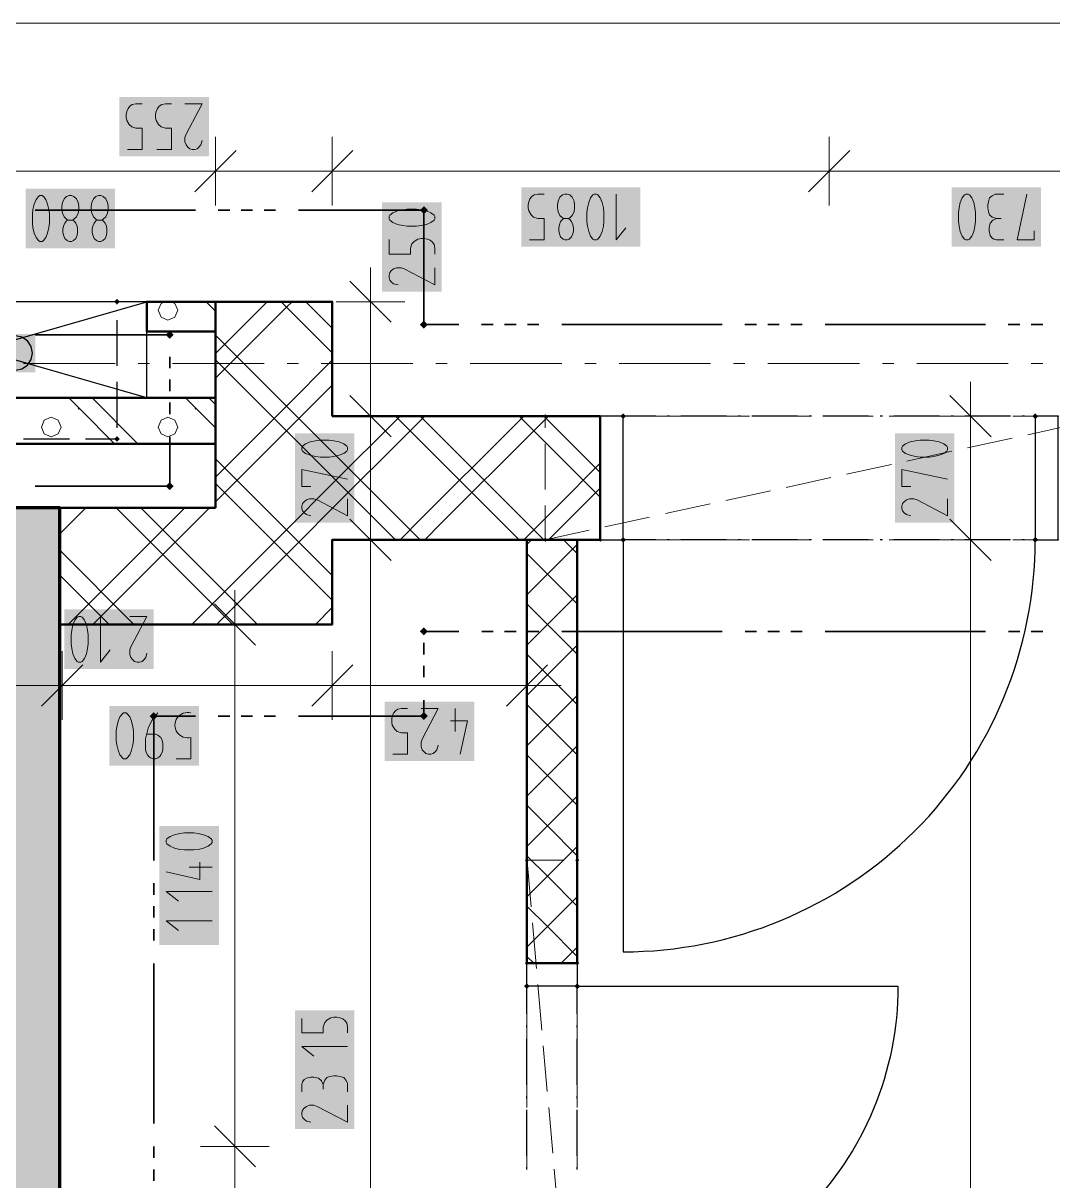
# Model space of a CAD drawing. Header units: millimetres. Extents: x 0 to 594, y 0 to 420.
# Drawn here: x 286.49 to 309.54, y 208.64 to 234.56 of the extents above; entities that cross this region are included whole.
import ezdxf

# ---------------------------------------------------------------- set-up
doc = ezdxf.new("R2010")
doc.units = ezdxf.units.MM
doc.header["$LTSCALE"] = 8
for name, color, linetype in [('PDF_Dvere', 7, 'Continuous'), ('PDF_Instalacni prizdivky', 7, 'Continuous'), ('PDF_Koty delkove', 7, 'Continuous'), ('PDF_Osy hlavni', 7, 'Continuous'), ('PDF_Pozarni useky', 7, 'Continuous'), ('PDF_Pozarni Vodovod', 7, 'Continuous'), ('PDF_Preklady', 7, 'Continuous'), ('PDF_Pricky zdene', 7, 'Continuous'), ('PDF_Rozvadece', 7, 'Continuous'), ('PDF_Steny akusticke', 7, 'Continuous'), ('PDF_Steny obvodove nosne', 7, 'Continuous')]:
    doc.layers.add(name, color=color, linetype=linetype)

msp = doc.modelspace()

# ---------------------------------------------------------------- linework, layer by layer
at = {"layer": 'PDF_Dvere', "lineweight": 25}
for points in [[(299.92, 225.762), (299.408, 225.762), (299.408, 222.995), (299.92, 222.995)], [(309.658, 225.762), (309.145, 225.762), (309.145, 222.995), (309.658, 222.995)], [(297.768, 213.001), (297.768, 213.514), (298.895, 213.514), (298.895, 213.001)]]:
    msp.add_lwpolyline(points, close=True, dxfattribs=at)
for points in [[(300.649, 225.762), (299.92, 225.762)], [(300.956, 225.762), (300.905, 225.762)], [(302.237, 225.762), (301.212, 225.762)], [(302.545, 225.762), (302.494, 225.762)], [(303.826, 225.762), (302.801, 225.762)], [(304.134, 225.762), (304.082, 225.762)], [(305.415, 225.762), (304.39, 225.762)], [(305.722, 225.762), (305.671, 225.762)], [(307.004, 225.762), (305.979, 225.762)], [(307.311, 225.762), (307.26, 225.762)], [(308.592, 225.762), (307.567, 225.762)], [(308.9, 225.762), (308.849, 225.762)], [(300.956, 222.995), (300.905, 222.995)], [(302.237, 222.995), (301.212, 222.995)], [(302.545, 222.995), (302.494, 222.995)], [(303.826, 222.995), (302.801, 222.995)], [(304.134, 222.995), (304.082, 222.995)], [(305.415, 222.995), (304.39, 222.995)], [(305.722, 222.995), (305.671, 222.995)], [(307.004, 222.995), (305.979, 222.995)], [(307.311, 222.995), (307.26, 222.995)], [(308.592, 222.995), (307.567, 222.995)], [(308.9, 222.995), (308.849, 222.995)], [(297.768, 212.384), (297.768, 213.001)], [(297.768, 212.076), (297.768, 212.128)], [(298.895, 212.076), (298.895, 212.128)], [(297.768, 210.795), (297.768, 211.82)], [(298.895, 210.795), (298.895, 211.82)], [(297.768, 210.488), (297.768, 210.539)], [(298.895, 210.488), (298.895, 210.539)], [(297.768, 209.206), (297.768, 210.231)], [(298.895, 209.206), (298.895, 210.231)], [(297.768, 208.899), (297.768, 208.95)], [(298.895, 208.899), (298.895, 208.95)]]:
    msp.add_lwpolyline(points, dxfattribs=at)
for points in [[(300.649, 222.995), (299.92, 222.995), (299.92, 213.77, 0.414214), (309.145, 222.995)], [(298.895, 212.384), (298.895, 213.001), (306.07, 213.001, -0.414214), (298.895, 205.826)]]:
    msp.add_lwpolyline(points, format="xyb", dxfattribs=at)
at = {"layer": 'PDF_Dvere', "lineweight": 25, "transparency": 33554559}
for points in [[(299.984, 225.762), (299.92, 225.698), (299.92, 225.826), (299.856, 225.762)], [(309.209, 225.762), (309.145, 225.698), (309.145, 225.826), (309.081, 225.762)], [(299.984, 222.995), (299.92, 222.931), (299.92, 223.059), (299.856, 222.995)], [(309.209, 222.995), (309.145, 222.931), (309.145, 223.059), (309.081, 222.995)], [(297.768, 212.937), (297.704, 213.001), (297.832, 213.001), (297.768, 213.065)], [(298.895, 212.937), (298.831, 213.001), (298.959, 213.001), (298.895, 213.065)]]:
    msp.add_solid(points, dxfattribs=at)
at = {"layer": 'PDF_Instalacni prizdivky', "lineweight": 50}
for points in [[(290.798, 228.325), (289.26, 228.325), (289.26, 227.659), (290.798, 227.659)], [(290.798, 226.172), (281.778, 226.172), (281.778, 225.147), (290.798, 225.147)]]:
    msp.add_lwpolyline(points, close=True, dxfattribs=at)
at = {"layer": 'PDF_Instalacni prizdivky', "lineweight": 9}
for points in [[(289.668, 228.325), (289.579, 228.288), (289.515, 228.133), (289.579, 227.977), (289.734, 227.913), (289.89, 227.977), (289.954, 228.133), (289.89, 228.288), (289.801, 228.325)], [(290.798, 228.115), (290.588, 228.325)], [(287.513, 226.172), (287.513, 226.172)], [(287.774, 225.911), (287.513, 226.172)], [(289.061, 225.147), (288.036, 226.172)], [(288.036, 226.172), (288.036, 226.172)], [(290.127, 226.172), (290.127, 226.172)], [(290.388, 225.911), (290.127, 226.172)], [(290.798, 226.024), (290.649, 226.172)], [(290.649, 226.172), (290.649, 226.172)], [(288.538, 225.147), (287.774, 225.911)], [(290.798, 225.501), (290.388, 225.911)]]:
    msp.add_lwpolyline(points, dxfattribs=at)
for points in [[(287.121, 225.739), (286.966, 225.674), (286.901, 225.519), (286.966, 225.364), (287.121, 225.299), (287.276, 225.364), (287.34, 225.519), (287.276, 225.674)], [(289.734, 225.739), (289.579, 225.674), (289.515, 225.519), (289.579, 225.364), (289.734, 225.299), (289.89, 225.364), (289.954, 225.519), (289.89, 225.674)]]:
    msp.add_lwpolyline(points, close=True, dxfattribs=at)
at = {"layer": 'PDF_Instalacni prizdivky', "lineweight": 9, "transparency": 33554559}
for points in [[(287.735, 225.906), (287.712, 225.929), (287.758, 225.929), (287.735, 225.952)], [(290.349, 225.906), (290.326, 225.929), (290.372, 225.929), (290.349, 225.952)]]:
    msp.add_solid(points, dxfattribs=at)
at = {"layer": 'PDF_Koty delkove', "lineweight": 18}
for points in [[(510.402, 234.562), (490.697, 234.562), (470.838, 234.562), (469.351, 234.562), (157.447, 234.562)], [(288.826, 231.731), (289.155, 231.731), (289.155, 232.209), (289.018, 232.209), (288.923, 232.244), (288.868, 232.295), (288.813, 232.38), (288.799, 232.448), (288.799, 232.517), (288.813, 232.585), (288.84, 232.653), (288.882, 232.704), (288.936, 232.739), (289.018, 232.756), (289.155, 232.756)], [(289.593, 232.739), (289.675, 232.756), (289.812, 232.756)], [(290.113, 232.756), (290.497, 232.756), (290.141, 232.073), (290.113, 232.004), (290.113, 231.902), (290.141, 231.834), (290.182, 231.783), (290.223, 231.748), (290.278, 231.731), (290.332, 231.731), (290.387, 231.748), (290.428, 231.783), (290.469, 231.834), (290.497, 231.935)], [(289.484, 231.731), (289.812, 231.731), (289.812, 232.209), (289.675, 232.209), (289.58, 232.244), (289.525, 232.295), (289.47, 232.38), (289.456, 232.448), (289.456, 232.517), (289.47, 232.585), (289.497, 232.653), (289.539, 232.704), (289.593, 232.739)], [(290.798, 232.015), (290.798, 231.246), (290.798, 230.477)], [(293.412, 232.015), (293.412, 231.246), (293.412, 230.477)], [(304.533, 232.015), (304.533, 231.246), (304.533, 230.477)], [(291.259, 231.707), (290.337, 230.785)], [(293.873, 231.707), (292.95, 230.785)], [(304.994, 231.707), (304.072, 230.785)], [(544.944, 231.246), (533.362, 231.246), (510.402, 231.246), (501.792, 231.246), (492.153, 231.246), (492.136, 231.246), (487.237, 231.246), (481.087, 231.246), (470.838, 231.246), (469.351, 231.246), (434.86, 231.246), (428.813, 231.246), (416.513, 231.246), (405.084, 231.246), (397.192, 231.246), (389.71, 231.246), (312.015, 231.246), (304.533, 231.246), (293.412, 231.246), (290.798, 231.246), (281.778, 231.246)], [(286.863, 229.676), (286.918, 229.676), (286.945, 229.692), (287, 229.761), (287.041, 229.863), (287.069, 229.983), (287.083, 230.085), (287.083, 230.29), (287.069, 230.392), (287.041, 230.512), (287, 230.614), (286.945, 230.683), (286.918, 230.701), (286.863, 230.701), (286.835, 230.683), (286.781, 230.614), (286.74, 230.512), (286.713, 230.392), (286.699, 230.29)], [(297.822, 229.709), (298.15, 229.709), (298.15, 230.186), (298.013, 230.186), (297.918, 230.221), (297.863, 230.272), (297.809, 230.358), (297.795, 230.425), (297.795, 230.494), (297.809, 230.563), (297.836, 230.63), (297.877, 230.681), (297.931, 230.716), (298.013, 230.734), (298.15, 230.734)], [(299.123, 230.016), (299.15, 229.896), (299.191, 229.794), (299.245, 229.725), (299.273, 229.709), (299.327, 229.709), (299.355, 229.725), (299.409, 229.794), (299.45, 229.896), (299.478, 230.016), (299.492, 230.118), (299.492, 230.323), (299.478, 230.425), (299.45, 230.545), (299.409, 230.648), (299.355, 230.716), (299.327, 230.734), (299.273, 230.734), (299.245, 230.716), (299.191, 230.648), (299.15, 230.545), (299.123, 230.425), (299.109, 230.323)], [(299.766, 230.734), (299.766, 229.709), (299.984, 229.981)], [(308.438, 230.734), (308.246, 230.734), (308.178, 230.699), (308.123, 230.648), (308.096, 230.563), (308.082, 230.494), (308.082, 230.425), (308.096, 230.34), (308.123, 230.272), (308.178, 230.221), (308.273, 230.186)], [(309.123, 229.709), (308.739, 229.709), (308.958, 230.734)], [(286.699, 230.29), (286.699, 230.085), (286.713, 229.983), (286.74, 229.863), (286.781, 229.761), (286.835, 229.692), (286.863, 229.676)], [(298.711, 229.725), (298.67, 229.709), (298.616, 229.709), (298.575, 229.725), (298.52, 229.776), (298.493, 229.845), (298.479, 229.913), (298.479, 229.981), (298.493, 230.05), (298.52, 230.118), (298.561, 230.169), (298.588, 230.186)], [(298.698, 230.186), (298.725, 230.169), (298.766, 230.118), (298.793, 230.05), (298.807, 229.981), (298.807, 229.913), (298.793, 229.845), (298.766, 229.776), (298.711, 229.725)], [(299.109, 230.323), (299.109, 230.118), (299.123, 230.016)], [(308.438, 229.709), (308.273, 229.709), (308.218, 229.725), (308.164, 229.76), (308.136, 229.811), (308.109, 229.913), (308.109, 229.981), (308.136, 230.084), (308.191, 230.153), (308.273, 230.186), (308.383, 230.186)], [(287.602, 230.153), (287.63, 230.136), (287.671, 230.085), (287.698, 230.017), (287.712, 229.948), (287.712, 229.88), (287.698, 229.812), (287.671, 229.743), (287.616, 229.692), (287.575, 229.676), (287.52, 229.676), (287.479, 229.692), (287.424, 229.743), (287.397, 229.812), (287.383, 229.88), (287.383, 229.948), (287.397, 230.017), (287.424, 230.085), (287.465, 230.136), (287.492, 230.153)], [(288.26, 230.153), (288.287, 230.136), (288.328, 230.085), (288.355, 230.017), (288.369, 229.948), (288.369, 229.88), (288.355, 229.812), (288.328, 229.743), (288.273, 229.692), (288.232, 229.676), (288.177, 229.676), (288.136, 229.692), (288.081, 229.743), (288.054, 229.812), (288.04, 229.88)], [(288.04, 229.88), (288.04, 229.948), (288.054, 230.017), (288.081, 230.085), (288.122, 230.136), (288.149, 230.153)], [(309.123, 229.913), (309.123, 229.709)], [(294.681, 229.715), (294.681, 229.386), (295.158, 229.386), (295.158, 229.523), (295.193, 229.619), (295.244, 229.674), (295.329, 229.728), (295.397, 229.742), (295.466, 229.742), (295.534, 229.728), (295.602, 229.701), (295.653, 229.66), (295.688, 229.606), (295.706, 229.523), (295.706, 229.386)], [(294.266, 228.325), (294.266, 229.094)], [(295.706, 229.085), (295.706, 228.701), (295.022, 229.058), (294.953, 229.085), (294.851, 229.085), (294.783, 229.058), (294.732, 229.017), (294.697, 228.976), (294.681, 228.921), (294.681, 228.866), (294.697, 228.811), (294.732, 228.77), (294.783, 228.729), (294.885, 228.701)], [(294.727, 227.864), (293.804, 228.786)], [(295.034, 228.325), (294.266, 228.325), (293.497, 228.325)], [(294.266, 141.969), (294.266, 152.384), (294.266, 159.812), (294.266, 197.78), (294.266, 199.266), (294.266, 222.995), (294.266, 225.762), (294.266, 228.325)], [(307.695, 225.762), (307.695, 226.531)], [(294.727, 225.301), (293.804, 226.224)], [(308.156, 225.301), (307.234, 226.224)], [(295.034, 225.762), (294.266, 225.762), (293.497, 225.762)], [(308.464, 225.762), (307.695, 225.762), (306.926, 225.762)], [(307.695, 141.969), (307.695, 170.369), (307.695, 191.118), (307.695, 192.604), (307.695, 222.995), (307.695, 225.762)], [(292.932, 224.187), (292.728, 224.187), (292.728, 224.571), (293.753, 224.352)], [(306.361, 224.187), (306.158, 224.187), (306.158, 224.571), (307.183, 224.352)], [(293.753, 223.914), (293.753, 223.53), (293.07, 223.886), (293.001, 223.914), (292.898, 223.914), (292.831, 223.886), (292.779, 223.845), (292.745, 223.804), (292.728, 223.749), (292.728, 223.695), (292.745, 223.64), (292.779, 223.599), (292.831, 223.558), (292.932, 223.53)], [(306.43, 223.914), (306.328, 223.914), (306.26, 223.886), (306.209, 223.845), (306.174, 223.804), (306.158, 223.749), (306.158, 223.695), (306.174, 223.64), (306.209, 223.599), (306.26, 223.558), (306.361, 223.53)], [(307.183, 223.914), (307.183, 223.53), (306.499, 223.886), (306.43, 223.914)], [(294.727, 222.534), (293.804, 223.456)], [(308.156, 222.534), (307.234, 223.456)], [(295.034, 222.995), (294.266, 222.995), (293.497, 222.995)], [(308.464, 222.995), (307.695, 222.995), (306.926, 222.995)], [(291.233, 221.099), (291.233, 221.867)], [(291.695, 220.637), (290.772, 221.56)], [(288.222, 221.281), (288.222, 220.256), (288.441, 220.528)], [(288.879, 221.281), (289.263, 221.281), (288.906, 220.597), (288.879, 220.528), (288.879, 220.426), (288.906, 220.358), (288.947, 220.307), (288.988, 220.272), (289.043, 220.256), (289.098, 220.256), (289.153, 220.272), (289.194, 220.307), (289.235, 220.358), (289.263, 220.46)], [(292.002, 221.099), (291.233, 221.099), (290.465, 221.099)], [(291.233, 199.266), (291.233, 209.414), (291.233, 221.099)], [(287.364, 220.5), (287.364, 219.731), (287.364, 218.962)], [(293.412, 220.5), (293.412, 219.731), (293.412, 218.962)], [(297.768, 220.5), (297.768, 219.731), (297.768, 218.962)], [(287.825, 220.192), (286.903, 219.27)], [(293.873, 220.192), (292.95, 219.27)], [(298.229, 220.192), (297.307, 219.27)], [(285.212, 219.731), (287.364, 219.731), (288.547, 219.731), (290.978, 219.731), (293.412, 219.731), (295.346, 219.731), (296.085, 219.731), (297.768, 219.731), (298.537, 219.731)], [(288.824, 219.102), (288.796, 219.119), (288.742, 219.119), (288.714, 219.102), (288.66, 219.033), (288.618, 218.931), (288.591, 218.811), (288.577, 218.708)], [(288.577, 218.708), (288.577, 218.503), (288.591, 218.402), (288.618, 218.282), (288.66, 218.179), (288.714, 218.111), (288.742, 218.094), (288.796, 218.094), (288.824, 218.111), (288.878, 218.179), (288.919, 218.282), (288.947, 218.402), (288.961, 218.503), (288.961, 218.708), (288.947, 218.811), (288.919, 218.931), (288.878, 219.033), (288.824, 219.102)], [(289.508, 219.119), (289.371, 218.948), (289.289, 218.777), (289.234, 218.538), (289.234, 218.298), (289.248, 218.231), (289.275, 218.179), (289.303, 218.145), (289.344, 218.111), (289.399, 218.094), (289.453, 218.094), (289.508, 218.111), (289.549, 218.145), (289.576, 218.179), (289.604, 218.231), (289.618, 218.298), (289.618, 218.436), (289.604, 218.503), (289.576, 218.572), (289.508, 218.623), (289.453, 218.641), (289.262, 218.641)], [(294.768, 218.194), (295.096, 218.194), (295.096, 218.671), (294.959, 218.671), (294.864, 218.706), (294.809, 218.757), (294.755, 218.843), (294.741, 218.91), (294.741, 218.979), (294.755, 219.048), (294.782, 219.115), (294.823, 219.166), (294.877, 219.201), (294.959, 219.219), (295.096, 219.219)], [(295.398, 219.219), (295.781, 219.219), (295.425, 218.535), (295.398, 218.466), (295.398, 218.364), (295.425, 218.296), (295.466, 218.245), (295.507, 218.21), (295.562, 218.194), (295.616, 218.194), (295.671, 218.21), (295.712, 218.245), (295.753, 218.296), (295.781, 218.398)], [(296.164, 219.219), (296.164, 218.706)], [(296.055, 218.945), (296.438, 218.945), (296.273, 218.194)], [(290.31, 216.434), (290.105, 216.434), (290.003, 216.42), (289.883, 216.393), (289.781, 216.352), (289.712, 216.297), (289.696, 216.269), (289.696, 216.215), (289.712, 216.187), (289.781, 216.133), (289.883, 216.092), (290.003, 216.064), (290.105, 216.05), (290.31, 216.05), (290.412, 216.064), (290.532, 216.092), (290.635, 216.133)], [(290.635, 216.133), (290.703, 216.187), (290.721, 216.215), (290.721, 216.269), (290.703, 216.297), (290.635, 216.352), (290.532, 216.393), (290.412, 216.42), (290.31, 216.434)], [(290.447, 215.777), (290.447, 215.393), (289.696, 215.558)], [(290.721, 215.667), (290.208, 215.667)], [(290.721, 215.12), (289.696, 215.12), (289.968, 214.901)], [(290.721, 214.463), (289.696, 214.463), (289.968, 214.244)], [(292.728, 212.281), (292.728, 211.953), (293.206, 211.953), (293.206, 212.09), (293.241, 212.185), (293.292, 212.24), (293.377, 212.294)], [(293.377, 212.294), (293.445, 212.308), (293.513, 212.308), (293.582, 212.294), (293.65, 212.267), (293.701, 212.226), (293.736, 212.172), (293.753, 212.09), (293.753, 211.953)], [(293.753, 211.651), (292.728, 211.651), (293.001, 211.433)], [(293.753, 210.638), (293.753, 210.83), (293.718, 210.898), (293.667, 210.953), (293.582, 210.98), (293.513, 210.994), (293.445, 210.994), (293.36, 210.98), (293.292, 210.953), (293.241, 210.898), (293.206, 210.803)], [(292.728, 210.638), (292.728, 210.803), (292.745, 210.858), (292.779, 210.912), (292.831, 210.94), (292.932, 210.967), (293.001, 210.967), (293.103, 210.94), (293.172, 210.885), (293.206, 210.803), (293.206, 210.693)], [(293.753, 210.337), (293.753, 209.953), (293.07, 210.31), (293.001, 210.337), (292.898, 210.337), (292.831, 210.31), (292.779, 210.269), (292.745, 210.228), (292.728, 210.173), (292.728, 210.119), (292.745, 210.064), (292.779, 210.022), (292.831, 209.981), (292.932, 209.953)], [(291.695, 208.953), (290.772, 209.875)], [(292.002, 209.414), (291.233, 209.414), (290.465, 209.414)]]:
    msp.add_lwpolyline(points, dxfattribs=at)
for points in [[(287.356, 230.461), (287.356, 230.392), (287.37, 230.307), (287.41, 230.222), (287.465, 230.171), (287.492, 230.153), (287.602, 230.153), (287.63, 230.171), (287.685, 230.222), (287.726, 230.307), (287.74, 230.392), (287.74, 230.461), (287.726, 230.546), (287.685, 230.632), (287.63, 230.683), (287.575, 230.701), (287.52, 230.701), (287.465, 230.683), (287.41, 230.632), (287.37, 230.546)], [(288.013, 230.461), (288.013, 230.392), (288.027, 230.307), (288.067, 230.222), (288.122, 230.171), (288.149, 230.153), (288.26, 230.153), (288.287, 230.171), (288.342, 230.222), (288.383, 230.307), (288.397, 230.392), (288.397, 230.461), (288.383, 230.546), (288.342, 230.632), (288.287, 230.683), (288.232, 230.701), (288.177, 230.701), (288.122, 230.683), (288.067, 230.632), (288.027, 230.546)], [(298.452, 230.494), (298.452, 230.425), (298.466, 230.34), (298.506, 230.255), (298.561, 230.204), (298.588, 230.186), (298.698, 230.186), (298.725, 230.204), (298.78, 230.255), (298.821, 230.34), (298.835, 230.425), (298.835, 230.494), (298.821, 230.579), (298.78, 230.665), (298.725, 230.716), (298.67, 230.734), (298.616, 230.734), (298.561, 230.716), (298.506, 230.665), (298.466, 230.579)], [(307.425, 230.323), (307.425, 230.118), (307.439, 230.016), (307.466, 229.896), (307.507, 229.794), (307.561, 229.725), (307.589, 229.709), (307.644, 229.709), (307.671, 229.725), (307.726, 229.794), (307.767, 229.896), (307.795, 230.016), (307.809, 230.118), (307.809, 230.323), (307.795, 230.425), (307.767, 230.545), (307.726, 230.648), (307.671, 230.716), (307.644, 230.734), (307.589, 230.734), (307.561, 230.716), (307.507, 230.648), (307.466, 230.545), (307.439, 230.425)], [(295.295, 230.399), (295.09, 230.399), (294.988, 230.385), (294.868, 230.358), (294.766, 230.317), (294.697, 230.263), (294.681, 230.235), (294.681, 230.18), (294.697, 230.152), (294.766, 230.098), (294.868, 230.057), (294.988, 230.029), (295.09, 230.015), (295.295, 230.015), (295.397, 230.029), (295.517, 230.057), (295.619, 230.098), (295.688, 230.152), (295.706, 230.18), (295.706, 230.235), (295.688, 230.263), (295.619, 230.317), (295.517, 230.358), (295.397, 230.385)], [(293.342, 225.228), (293.137, 225.228), (293.036, 225.214), (292.916, 225.187), (292.813, 225.145), (292.745, 225.091), (292.728, 225.063), (292.728, 225.009), (292.745, 224.981), (292.813, 224.927), (292.916, 224.886), (293.036, 224.858), (293.137, 224.844), (293.342, 224.844), (293.445, 224.858), (293.565, 224.886), (293.667, 224.927), (293.736, 224.981), (293.753, 225.009), (293.753, 225.063), (293.736, 225.091), (293.667, 225.145), (293.565, 225.187), (293.445, 225.214)], [(306.771, 225.228), (306.566, 225.228), (306.465, 225.214), (306.345, 225.187), (306.243, 225.145), (306.174, 225.091), (306.158, 225.063), (306.158, 225.009), (306.174, 224.981), (306.243, 224.927), (306.345, 224.886), (306.465, 224.858), (306.566, 224.844), (306.771, 224.844), (306.874, 224.858), (306.994, 224.886), (307.096, 224.927), (307.165, 224.981), (307.183, 225.009), (307.183, 225.063), (307.165, 225.091), (307.096, 225.145), (306.994, 225.187), (306.874, 225.214)], [(287.565, 220.87), (287.565, 220.665), (287.579, 220.563), (287.606, 220.443), (287.647, 220.341), (287.701, 220.272), (287.729, 220.256), (287.784, 220.256), (287.811, 220.272), (287.866, 220.341), (287.907, 220.443), (287.935, 220.563), (287.949, 220.665), (287.949, 220.87), (287.935, 220.972), (287.907, 221.092), (287.866, 221.195), (287.811, 221.263), (287.784, 221.281), (287.729, 221.281), (287.701, 221.263), (287.647, 221.195), (287.606, 221.092), (287.579, 220.972)]]:
    msp.add_lwpolyline(points, close=True, dxfattribs=at)
msp.add_lwpolyline([(289.919, 218.094), (290.247, 218.094), (290.247, 218.572, -1.306813), (290.247, 219.119)], format="xyb", dxfattribs=at)
at = {"layer": 'PDF_Koty delkove', "color": 7, "lineweight": 18, "true_color": 0xffffff, "transparency": 33554559}
for points in [[(290.651, 232.91), (288.646, 232.91), (290.651, 231.578), (288.646, 231.578)], [(288.55, 230.854), (286.546, 230.854), (288.55, 229.522), (286.546, 229.522)], [(300.303, 230.887), (297.641, 230.887), (300.303, 229.555), (297.641, 229.555)], [(309.276, 230.887), (307.272, 230.887), (309.276, 229.555), (307.272, 229.555)], [(295.859, 228.547), (295.859, 230.552), (294.527, 228.547), (294.527, 230.552)], [(293.907, 223.376), (293.907, 225.381), (292.574, 223.376), (292.574, 225.381)], [(307.336, 223.376), (307.336, 225.381), (306.004, 223.376), (306.004, 225.381)], [(289.416, 221.435), (287.412, 221.435), (289.416, 220.102), (287.412, 220.102)], [(296.592, 219.372), (294.587, 219.372), (296.592, 218.04), (294.587, 218.04)], [(290.429, 219.273), (288.424, 219.273), (290.429, 217.94), (288.424, 217.94)], [(290.875, 213.925), (290.875, 216.587), (289.542, 213.925), (289.542, 216.587)], [(293.907, 209.8), (293.907, 212.462), (292.574, 209.8), (292.574, 212.462)]]:
    msp.add_solid(points, dxfattribs=at)
at = {"layer": 'PDF_Osy hlavni', "lineweight": 18}
for points in [[(288.554, 226.941), (286.504, 226.941)], [(289.323, 226.941), (289.066, 226.941)], [(291.885, 226.941), (289.835, 226.941)], [(292.654, 226.941), (292.398, 226.941)], [(295.216, 226.941), (293.166, 226.941)], [(295.985, 226.941), (295.729, 226.941)], [(298.548, 226.941), (296.498, 226.941)], [(299.316, 226.941), (299.06, 226.941)], [(301.879, 226.941), (299.829, 226.941)], [(302.647, 226.941), (302.391, 226.941)], [(305.21, 226.941), (303.16, 226.941)], [(305.979, 226.941), (305.722, 226.941)], [(308.541, 226.941), (306.491, 226.941)], [(309.31, 226.941), (309.054, 226.941)]]:
    msp.add_lwpolyline(points, dxfattribs=at)
at = {"layer": 'PDF_Pozarni useky', "lineweight": 35}
for points in [[(290.348, 230.375), (286.76, 230.375)], [(291.116, 230.375), (290.86, 230.375)], [(291.629, 230.375), (291.373, 230.375)], [(292.141, 230.375), (291.885, 230.375)], [(295.462, 230.375), (292.654, 230.375)], [(295.462, 227.812), (295.462, 230.375)], [(289.773, 227.582), (286.76, 227.582)], [(296.241, 227.812), (295.462, 227.812)], [(297.01, 227.812), (296.754, 227.812)], [(297.523, 227.812), (297.266, 227.812)], [(298.035, 227.812), (297.779, 227.812)], [(302.135, 227.812), (298.548, 227.812)], [(302.904, 227.812), (302.647, 227.812)], [(303.416, 227.812), (303.16, 227.812)], [(303.929, 227.812), (303.672, 227.812)], [(308.029, 227.812), (304.441, 227.812)], [(308.797, 227.812), (308.541, 227.812)], [(309.31, 227.812), (309.054, 227.812)], [(289.773, 226.836), (289.773, 227.092)], [(289.773, 226.324), (289.773, 226.58)], [(289.773, 225.811), (289.773, 226.068)], [(289.773, 225.299), (289.773, 224.194), (286.76, 224.194)], [(296.242, 220.945), (295.462, 220.945), (295.462, 220.943)], [(297.011, 220.945), (296.755, 220.945)], [(297.523, 220.945), (297.267, 220.945)], [(298.036, 220.945), (297.78, 220.945)], [(302.136, 220.945), (298.548, 220.945)], [(302.905, 220.945), (302.648, 220.945)], [(303.417, 220.945), (303.161, 220.945)], [(303.929, 220.945), (303.673, 220.945)], [(308.029, 220.945), (304.442, 220.945)], [(308.798, 220.945), (308.542, 220.945)], [(309.311, 220.945), (309.054, 220.945)], [(295.462, 220.43), (295.462, 220.686)], [(295.462, 219.918), (295.462, 220.174)], [(292.654, 219.049), (295.462, 219.049), (295.462, 219.405)], [(290.348, 219.049), (289.414, 219.049)], [(289.414, 215.818), (289.414, 219.049)], [(291.116, 219.049), (290.86, 219.049)], [(291.629, 219.049), (291.373, 219.049)], [(292.141, 219.049), (291.885, 219.049)], [(289.414, 215.049), (289.414, 215.305)], [(289.414, 214.537), (289.414, 214.793)], [(289.414, 214.024), (289.414, 214.28)], [(289.414, 209.924), (289.414, 213.512)], [(289.414, 209.155), (289.414, 209.412)], [(289.414, 208.643), (289.414, 208.899)]]:
    msp.add_lwpolyline(points, dxfattribs=at)
at = {"layer": 'PDF_Pozarni useky', "lineweight": 35, "transparency": 33554559}
for points in [[(295.551, 230.375), (295.462, 230.285), (295.462, 230.465), (295.372, 230.375)], [(295.462, 230.285), (295.372, 230.375), (295.551, 230.375), (295.462, 230.465)], [(295.462, 227.723), (295.372, 227.812), (295.551, 227.812), (295.462, 227.902)], [(295.551, 227.812), (295.462, 227.723), (295.462, 227.902), (295.372, 227.812)], [(289.773, 227.492), (289.683, 227.582), (289.863, 227.582), (289.773, 227.671)], [(289.863, 227.582), (289.773, 227.492), (289.773, 227.671), (289.683, 227.582)], [(289.863, 224.194), (289.773, 224.104), (289.773, 224.284), (289.683, 224.194)], [(289.773, 224.104), (289.683, 224.194), (289.863, 224.194), (289.773, 224.284)], [(295.551, 220.945), (295.462, 220.855), (295.462, 221.035), (295.372, 220.945)], [(295.462, 220.855), (295.372, 220.945), (295.551, 220.945), (295.462, 221.035)], [(289.504, 219.049), (289.414, 218.959), (289.414, 219.138), (289.325, 219.049)], [(289.414, 218.959), (289.325, 219.049), (289.504, 219.049), (289.414, 219.138)], [(295.462, 218.959), (295.372, 219.049), (295.551, 219.049), (295.462, 219.138)], [(295.551, 219.049), (295.462, 218.959), (295.462, 219.138), (295.372, 219.049)]]:
    msp.add_solid(points, dxfattribs=at)
at = {"layer": 'PDF_Pozarni Vodovod', "lineweight": 25}
for points in [[(289.26, 226.172), (289.26, 228.325), (281.778, 228.325), (281.778, 226.172)], [(284.735, 227.559), (284.588, 227.53), (284.463, 227.446), (284.38, 227.322), (284.35, 227.175), (284.38, 227.028), (284.463, 226.903), (284.588, 226.819), (284.735, 226.79), (286.319, 226.79), (286.466, 226.819), (286.591, 226.903), (286.674, 227.028), (286.703, 227.175), (286.674, 227.322), (286.591, 227.446), (286.466, 227.53), (286.319, 227.559)]]:
    msp.add_lwpolyline(points, close=True, dxfattribs=at)
for points in [[(281.778, 226.172), (289.26, 228.325)], [(289.26, 226.172), (281.778, 228.325)]]:
    msp.add_lwpolyline(points, dxfattribs=at)
at = {"layer": 'PDF_Pozarni Vodovod', "color": 7, "lineweight": 25, "true_color": 0xffffff, "transparency": 33554559}
msp.add_solid([(286.763, 227.605), (284.296, 227.605), (286.763, 226.744), (284.296, 226.744)], dxfattribs=at)
at = {"layer": 'PDF_Preklady', "lineweight": 18}
for points in [[(298.599, 225.762), (298.178, 225.762)], [(298.178, 225.504), (298.178, 225.762)], [(299.983, 225.762), (298.958, 225.762)], [(301.366, 225.762), (300.341, 225.762)], [(302.75, 225.762), (301.725, 225.762)], [(304.134, 225.762), (303.109, 225.762)], [(305.517, 225.762), (304.492, 225.762)], [(306.901, 225.762), (305.876, 225.762)], [(308.285, 225.762), (307.26, 225.762)], [(309.669, 225.762), (308.644, 225.762)], [(308.977, 225.346), (309.979, 225.565)], [(307.625, 225.052), (308.627, 225.27)], [(298.178, 224.12), (298.178, 225.145)], [(306.273, 224.758), (307.275, 224.976)], [(304.921, 224.463), (305.923, 224.681)], [(303.569, 224.169), (304.571, 224.387)], [(302.217, 223.874), (303.219, 224.093)], [(298.178, 222.995), (298.178, 223.761)], [(300.865, 223.58), (301.866, 223.798)], [(299.513, 223.286), (300.514, 223.504)], [(298.178, 222.995), (299.162, 223.209)], [(298.599, 222.995), (298.178, 222.995)], [(299.983, 222.995), (299.408, 222.995), (298.958, 222.995)], [(301.366, 222.995), (300.341, 222.995)], [(302.75, 222.995), (301.725, 222.995)], [(304.134, 222.995), (303.109, 222.995)], [(305.517, 222.995), (304.492, 222.995)], [(306.901, 222.995), (305.876, 222.995)], [(308.285, 222.995), (307.26, 222.995)], [(309.669, 222.995), (309.658, 222.995), (308.644, 222.995)], [(298.599, 215.82), (297.768, 215.82)], [(297.768, 215.818), (297.768, 215.82)], [(297.86, 214.776), (297.77, 215.797)], [(298.895, 215.818), (298.895, 215.82)], [(297.768, 214.434), (297.768, 215.459)], [(298.895, 214.434), (298.895, 215.459)], [(297.981, 213.397), (297.891, 214.418)], [(297.768, 213.05), (297.768, 213.514), (297.768, 214.075)], [(298.895, 213.05), (298.895, 213.514), (298.895, 214.075)], [(298.102, 212.019), (298.013, 213.04)], [(297.768, 211.666), (297.768, 212.691)], [(298.895, 211.666), (298.895, 212.691)], [(298.224, 210.641), (298.134, 211.662)], [(297.768, 210.283), (297.768, 211.308)], [(298.895, 210.283), (298.895, 211.308)], [(298.345, 209.262), (298.255, 210.283)], [(297.768, 208.899), (297.768, 209.924)], [(298.895, 208.899), (298.895, 209.924)], [(298.466, 207.884), (298.376, 208.905)]]:
    msp.add_lwpolyline(points, dxfattribs=at)
at = {"layer": 'PDF_Preklady', "lineweight": 18, "transparency": 33554559}
for points in [[(298.224, 225.762), (298.178, 225.716), (298.178, 225.809), (298.132, 225.762)], [(298.178, 225.716), (298.132, 225.762), (298.224, 225.762), (298.178, 225.809)], [(298.178, 222.949), (298.132, 222.995), (298.224, 222.995), (298.178, 223.041)], [(298.224, 222.995), (298.178, 222.949), (298.178, 223.041), (298.132, 222.995)], [(298.133, 222.985), (298.168, 223.04), (298.188, 222.95), (298.223, 223.005)], [(299.454, 222.995), (299.408, 222.949), (299.408, 223.041), (299.362, 222.995)], [(299.454, 222.995), (299.408, 222.949), (299.408, 223.041), (299.362, 222.995)], [(297.772, 215.774), (297.722, 215.816), (297.814, 215.824), (297.764, 215.866)], [(297.814, 215.82), (297.768, 215.774), (297.768, 215.866), (297.722, 215.82)], [(297.768, 215.774), (297.722, 215.82), (297.814, 215.82), (297.768, 215.866)], [(298.895, 215.774), (298.849, 215.82), (298.941, 215.82), (298.895, 215.866)], [(298.941, 215.82), (298.895, 215.774), (298.895, 215.866), (298.849, 215.82)], [(297.768, 213.468), (297.722, 213.514), (297.814, 213.514), (297.768, 213.56)], [(297.768, 213.468), (297.722, 213.514), (297.814, 213.514), (297.768, 213.56)], [(298.895, 213.468), (298.849, 213.514), (298.941, 213.514), (298.895, 213.56)], [(298.895, 213.468), (298.849, 213.514), (298.941, 213.514), (298.895, 213.56)]]:
    msp.add_solid(points, dxfattribs=at)
at = {"layer": 'PDF_Pricky zdene', "lineweight": 9}
for points in [[(297.87, 222.995), (297.768, 222.892)], [(298.895, 222.687), (298.588, 222.995)], [(298.895, 221.56), (298.229, 222.226), (297.768, 222.687)], [(298.895, 222.892), (298.229, 222.226)], [(298.229, 222.226), (297.768, 221.765)], [(298.895, 221.765), (298.229, 221.099), (297.768, 220.637)], [(298.895, 220.432), (298.229, 221.099), (297.768, 221.56)], [(298.895, 220.637), (298.229, 219.971)], [(298.895, 219.305), (298.229, 219.971), (297.768, 220.432)], [(298.229, 219.971), (297.768, 219.51)], [(298.895, 218.177), (298.229, 218.844), (297.768, 219.305)], [(298.895, 219.51), (298.229, 218.844)], [(298.229, 218.844), (297.768, 218.382)], [(298.895, 218.382), (298.229, 217.716), (297.768, 217.255)], [(298.895, 217.05), (298.229, 217.716), (297.768, 218.177)], [(298.895, 217.255), (298.229, 216.589)], [(298.895, 215.922), (298.229, 216.589), (297.768, 217.05)], [(298.229, 216.589), (297.768, 216.128)], [(298.895, 214.795), (298.229, 215.461), (297.768, 215.922)], [(298.895, 216.128), (298.229, 215.461)], [(298.229, 215.461), (297.768, 215)], [(298.895, 215), (298.229, 214.334), (297.768, 213.873)], [(298.895, 213.668), (298.229, 214.334), (297.768, 214.795)], [(298.895, 213.873), (298.537, 213.514)], [(297.922, 213.514), (297.768, 213.668)]]:
    msp.add_lwpolyline(points, dxfattribs=at)
at = {"layer": 'PDF_Pricky zdene', "lineweight": 50}
msp.add_lwpolyline([(297.768, 213.514), (297.768, 215.82), (297.768, 222.995), (298.895, 222.995), (298.895, 215.82), (298.895, 213.514), (297.768, 213.514)], dxfattribs=at)
at = {"layer": 'PDF_Rozvadece', "lineweight": 25}
for points in [[(288.594, 228.271), (288.594, 228.325)], [(288.594, 226.887), (288.594, 227.912)], [(288.594, 225.504), (288.594, 226.529)], [(287.529, 225.25), (286.504, 225.25)], [(288.594, 225.25), (287.888, 225.25)]]:
    msp.add_lwpolyline(points, dxfattribs=at)
at = {"layer": 'PDF_Rozvadece', "lineweight": 25, "transparency": 33554559}
for points in [[(288.594, 228.261), (288.53, 228.325), (288.658, 228.325), (288.594, 228.389)], [(288.658, 225.25), (288.594, 225.186), (288.594, 225.314), (288.53, 225.25)], [(288.594, 225.186), (288.53, 225.25), (288.658, 225.25), (288.594, 225.314)]]:
    msp.add_solid(points, dxfattribs=at)
at = {"layer": 'PDF_Steny akusticke', "lineweight": 9}
for points in [[(290.798, 227.167), (291.956, 228.325)], [(290.798, 226.613), (292.387, 228.202), (292.51, 228.325)], [(293.412, 227.177), (292.387, 228.202), (292.264, 228.325)], [(293.412, 227.73), (292.817, 228.325)], [(293.412, 224.963), (292.663, 225.711), (292.387, 225.988), (290.798, 227.577)], [(293.412, 224.409), (292.387, 225.434), (292.11, 225.711), (290.798, 227.023)], [(290.798, 224.399), (292.11, 225.711), (292.387, 225.988), (293.412, 227.013)], [(290.798, 223.846), (292.387, 225.434), (292.663, 225.711), (293.412, 226.459)], [(293.412, 224.245), (294.877, 225.711), (294.929, 225.762)], [(297.594, 222.995), (297.052, 223.536), (295.154, 225.434), (294.877, 225.711), (294.826, 225.762)], [(294.929, 222.995), (295.154, 223.22), (295.194, 223.26), (297.645, 225.711), (297.696, 225.762)], [(298.147, 222.995), (297.922, 223.22), (297.534, 223.608), (295.431, 225.711), (295.38, 225.762)], [(295.431, 225.711), (295.482, 225.762)], [(299.408, 223.948), (297.922, 225.434), (297.645, 225.711), (297.594, 225.762)], [(299.408, 224.502), (298.198, 225.711), (298.147, 225.762)], [(298.198, 225.711), (298.25, 225.762)], [(295.154, 225.434), (295.431, 225.711)], [(297.922, 225.434), (298.198, 225.711)], [(293.412, 223.692), (295.154, 225.434)], [(295.482, 222.995), (295.844, 223.357), (297.922, 225.434)], [(292.11, 222.944), (292.161, 222.995), (292.387, 223.22), (290.798, 224.809)], [(295.38, 222.995), (295.154, 223.22), (295.125, 223.25), (293.412, 224.963)], [(297.696, 222.995), (297.922, 223.22), (298.445, 223.744), (299.408, 224.707)], [(292.059, 222.995), (290.798, 224.256)], [(292.612, 222.995), (292.387, 223.22), (293.412, 224.245)], [(294.826, 222.995), (294.643, 223.178), (293.412, 224.409)], [(298.25, 222.995), (299.095, 223.84), (299.408, 224.153)], [(287.313, 223.682), (287.344, 223.712)], [(287.313, 223.128), (287.897, 223.712)], [(291.187, 221.099), (289.619, 222.667), (289.342, 222.944), (288.574, 223.712)], [(291.741, 221.099), (289.896, 222.944), (289.619, 223.22), (289.127, 223.712)], [(289.619, 223.22), (290.111, 223.712)], [(289.896, 222.944), (290.665, 223.712)], [(292.715, 222.995), (293.412, 223.692)], [(289.342, 222.944), (289.619, 223.22)], [(287.497, 221.099), (289.342, 222.944)], [(289.619, 222.667), (289.896, 222.944)], [(290.265, 221.099), (292.11, 222.944)], [(293.412, 221.642), (292.387, 222.667), (292.11, 222.944), (292.059, 222.995)], [(292.387, 222.667), (292.663, 222.944)], [(293.412, 222.195), (292.663, 222.944), (292.612, 222.995)], [(292.663, 222.944), (292.715, 222.995)], [(288.973, 221.099), (287.313, 222.759)], [(288.051, 221.099), (289.619, 222.667)], [(290.818, 221.099), (292.387, 222.667)], [(288.42, 221.099), (287.313, 222.206)], [(293.032, 221.099), (293.412, 221.478)]]:
    msp.add_lwpolyline(points, dxfattribs=at)
at = {"layer": 'PDF_Steny akusticke', "lineweight": 50}
for points in [[(293.412, 225.762), (293.412, 228.325), (290.798, 228.325), (290.798, 227.659), (290.798, 226.172), (290.798, 225.147), (290.798, 223.712)], [(299.408, 225.762), (298.178, 225.762), (293.412, 225.762)], [(299.408, 225.762), (299.408, 222.995)], [(290.798, 223.712), (287.313, 223.712), (287.313, 221.099), (287.364, 221.099), (293.412, 221.099), (293.412, 222.995), (299.408, 222.995)]]:
    msp.add_lwpolyline(points, dxfattribs=at)
at = {"layer": 'PDF_Steny obvodove nosne', "lineweight": 70}
msp.add_lwpolyline([(287.313, 139.561), (287.313, 141.969), (287.313, 221.099), (287.313, 223.712), (285.263, 223.712), (285.263, 221.099), (285.263, 141.969), (285.263, 139.561)], close=True, dxfattribs=at)
at = {"layer": 'PDF_Steny obvodove nosne', "color": 9, "lineweight": 9, "true_color": 0xc0c0c0, "transparency": 33554559}
msp.add_solid([(287.313, 139.561), (287.313, 223.712), (285.263, 139.561), (285.263, 223.712)], dxfattribs=at)

doc.saveas('drawing.dxf')
